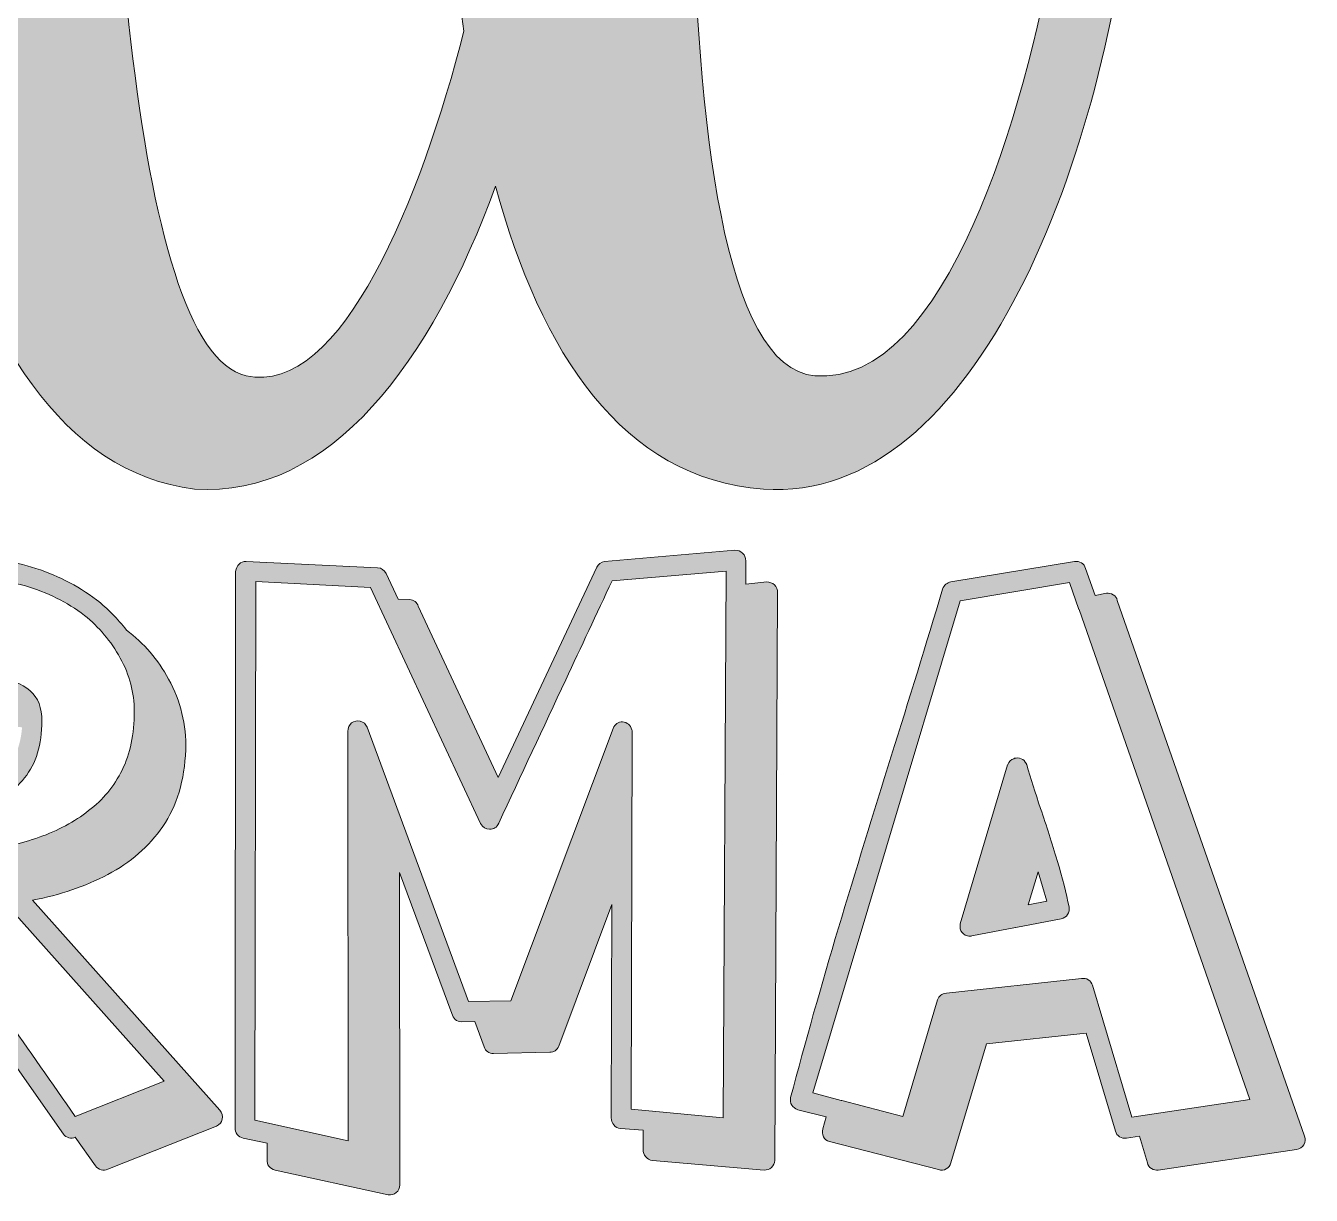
# Model space of a CAD drawing. Header units: inches. Extents: x 89 to 989, y -985 to -96.
# Drawn here: x 539.2 to 745.3, y -984.5 to -797 of the extents above; entities that cross this region are included whole.
import ezdxf

# ---------------------------------------------------------------- set-up
doc = ezdxf.new("R2010")
doc.units = ezdxf.units.IN
doc.header["$MEASUREMENT"] = 0
doc.layers.add('Layer 1', color=7, linetype='Continuous')

# ---------------------------------------------------------------- blocks, each defined once
blk = doc.blocks.new('block 25')
at = {"layer": 'Layer 1', "true_color": 0xffffff}
h = blk.add_hatch(color=7, dxfattribs=at)
h.dxf.hatch_style = 2
edge = h.paths.add_edge_path()
edge.add_spline(control_points=[(977.28, -769.81), (974.81, -783.01), (959.13, -861.42), (923.64, -856.88), (907.13, -856.88), (888.56, -827.17), (887.32, -805.3), (940.14, -787.97), (950.05, -667.88), (912.91, -668.3), (864.63, -668.71), (843.58, -726.48), (846.47, -781.78), (846.7, -786.13), (847.12, -790.47), (847.73, -794.75), (840.86, -825.55), (825.88, -857.67), (811.4, -853.16), (781.28, -843.26), (789.12, -750.83), (789.53, -691.41), (789.94, -673.25), (780.86, -658.39), (756.52, -660.87), (721.44, -669.53), (723.51, -660.87), (718.97, -653.85), (718.55, -653.44), (718.14, -652.62), (717.73, -652.2), (714.43, -648.08), (710.3, -646.01), (706.59, -646.01), (696.68, -646.01), (688.43, -657.57), (695.86, -672.01), (698.75, -677.79), (704.11, -681.09), (710.71, -682.33), (711.95, -703.37), (708.65, -747.53), (704.11, -782.6), (704.06, -782.99), (704.05, -783.36), (704.08, -783.72), (699.6, -810.39), (686.67, -854.88), (665.74, -853.16), (636.44, -850.69), (648.82, -695.94), (646.34, -687.69), (643.04, -678.2), (631.07, -672.83), (621.58, -673.25), (613.74, -673.25), (607.55, -676.96), (607.97, -684.39), (608.2, -689.33), (602.15, -747.69), (609.48, -797.93), (602.69, -824.4), (589.83, -856.63), (574.55, -853.16), (555.97, -849.04), (551.44, -764.44), (551.85, -703.37), (552.26, -692.23), (552.26, -656.33), (553.09, -623.32), (564.23, -622.49), (576.2, -621.67), (589.4, -620.02), (620.35, -616.3), (657.49, -606.4), (679.36, -612.18), (689.67, -615.06), (688.85, -626.21), (698.34, -624.97), (707, -624.14), (707, -609.7), (689.67, -604.75), (661.61, -596.5), (626.54, -606.81), (589.81, -611.35), (576.61, -613.41), (564.64, -614.24), (553.5, -615.06), (553.5, -608.88), (553.91, -603.1), (554.32, -598.15), (555.15, -581.64), (545.25, -568.85), (535.34, -568.85), (529.15, -568.44), (522.96, -573.39), (519.66, -585.77), (518.01, -593.61), (517.19, -604.34), (516.36, -615.48), (496.97, -615.06), (482.52, -613), (473.86, -610.53), (466.02, -608.88), (461.89, -594.43), (454.46, -598.56), (446.21, -602.68), (451.99, -615.89), (467.67, -618.78), (479.64, -621.26), (494.49, -623.73), (515.95, -624.14), (514.71, -655.92), (514.71, -686.04), (514.3, -698.83), (513.78, -720.34), (513.91, -753.14), (518.01, -784.4), (513.63, -816.98), (506.91, -867.25), (487.47, -867.61), (476.74, -868.02), (475.09, -829.64), (475.51, -782.19), (478.81, -728.13), (481.69, -661.69), (434.24, -661.69), (407.83, -661.69), (388.85, -707.09), (384.72, -751.65), (382.66, -712.04), (379.77, -674.49), (379.77, -671.18), (379.36, -661.69), (371.93, -656.33), (364.91, -656.33), (358.73, -656.33), (352.53, -660.87), (351.3, -670.36), (351.3, -670.36), (348.83, -747.21), (349.52, -799.43), (338.4, -827.94), (317.54, -856.74), (278.98, -855.92), (189.28, -854.47), (188.32, -679.9), (284.29, -646.63), (289.11, -644.7), (295.38, -625.41), (282.84, -619.62), (270.78, -613.83), (239.44, -576.22), (242.33, -543.91), (244.26, -520.28), (259.69, -503.88), (273.68, -502.92), (296.82, -504.37), (304.06, -534.75), (293.93, -548.73), (291.04, -551.63), (272.23, -548.73), (279.46, -561.27), (283.8, -569.47), (293.45, -566.57), (300.68, -563.2), (331.54, -533.78), (305.02, -493.28), (274.16, -492.31), (274.16, -492.31), (270.3, -492.31), (270.3, -492.31), (186.87, -494.24), (167.1, -591.17), (251.97, -632.16), (194.11, -646.63), (158.9, -706.42), (157.46, -763.33), (155.53, -824.09), (191.7, -880.99), (278.98, -876.17), (304.29, -874.7), (331.55, -860.45), (350.51, -829.42), (350.83, -834.26), (351.22, -838.27), (351.71, -841.2), (355.83, -866.37), (375.23, -869.26), (383.07, -844.09), (390.5, -831.29), (396.28, -689.34), (425.16, -679.85), (451.98, -670.77), (426.81, -826.75), (454.87, -869.26), (466.01, -880.81), (485.82, -885.35), (498.2, -877.92), (511.59, -870.35), (519.56, -845.29), (524.59, -818.66), (532.17, -846.89), (544.97, -868.72), (566.29, -871.32), (588.04, -872.87), (604.43, -850.71), (614.53, -822.76), (621.83, -849.4), (634.84, -869.68), (657.48, -871.32), (691.76, -873.77), (712.71, -817.32), (716.76, -772.17), (719.48, -751.73), (723.01, -711.88), (722.68, -683.56), (737.95, -683.15), (754.04, -677.38), (754.04, -677.38), (747.03, -757.02), (739.19, -872.97), (810.16, -867.61), (830.61, -866.05), (844.88, -844.7), (853.4, -818.82), (863.83, -849.79), (885.51, -873.39), (917.04, -873.39), (967.79, -872.97), (984.3, -804.88), (988.01, -771.46), (988.84, -764.86), (978.93, -761.14), (977.28, -769.81)], knot_values=[0, 0, 0, 0, 1, 1, 1, 2, 2, 2, 3, 3, 3, 4, 4, 4, 5, 5, 5, 6, 6, 6, 7, 7, 7, 8, 8, 8, 9, 9, 9, 10, 10, 10, 11, 11, 11, 12, 12, 12, 13, 13, 13, 14, 14, 14, 15, 15, 15, 16, 16, 16, 17, 17, 17, 18, 18, 18, 19, 19, 19, 20, 20, 20, 21, 21, 21, 22, 22, 22, 23, 23, 23, 24, 24, 24, 25, 25, 25, 26, 26, 26, 27, 27, 27, 28, 28, 28, 29, 29, 29, 30, 30, 30, 31, 31, 31, 32, 32, 32, 33, 33, 33, 34, 34, 34, 35, 35, 35, 36, 36, 36, 37, 37, 37, 38, 38, 38, 39, 39, 39, 40, 40, 40, 41, 41, 41, 42, 42, 42, 43, 43, 43, 44, 44, 44, 45, 45, 45, 46, 46, 46, 47, 47, 47, 48, 48, 48, 49, 49, 49, 50, 50, 50, 51, 51, 51, 52, 52, 52, 53, 53, 53, 54, 54, 54, 55, 55, 55, 56, 56, 56, 57, 57, 57, 58, 58, 58, 59, 59, 59, 60, 60, 60, 61, 61, 61, 62, 62, 62, 63, 63, 63, 64, 64, 64, 65, 65, 65, 66, 66, 66, 67, 67, 67, 68, 68, 68, 69, 69, 69, 70, 70, 70, 71, 71, 71, 72, 72, 72, 73, 73, 73, 74, 74, 74, 75, 75, 75, 76, 76, 76, 77, 77, 77, 78, 78, 78, 78], degree=3, periodic=1)
edge = h.paths.add_edge_path()
edge.add_spline(control_points=[(912.08, -680.68), (923.64, -682.74), (922.81, -771.46), (886.09, -792.09), (874.53, -716.58), (900.53, -678.2), (912.08, -680.68)], knot_values=[0, 0, 0, 0, 1, 1, 1, 2, 2, 2, 2], degree=3, periodic=1)
at = {"layer": 'Layer 1', "lineweight": 0}
blk.add_open_spline([(977.28, -769.81), (974.81, -783.01), (959.13, -861.42), (923.64, -856.88), (907.13, -856.88), (888.56, -827.17), (887.32, -805.3), (940.14, -787.97), (950.05, -667.88), (912.91, -668.3), (864.63, -668.71), (843.58, -726.48), (846.47, -781.78), (846.7, -786.13), (847.12, -790.47), (847.73, -794.75), (840.86, -825.55), (825.88, -857.67), (811.4, -853.16), (781.28, -843.26), (789.12, -750.83), (789.53, -691.41), (789.94, -673.25), (780.86, -658.39), (756.52, -660.87), (721.44, -669.53), (723.51, -660.87), (718.97, -653.85), (718.55, -653.44), (718.14, -652.62), (717.73, -652.2), (714.43, -648.08), (710.3, -646.01), (706.59, -646.01), (696.68, -646.01), (688.43, -657.57), (695.86, -672.01), (698.75, -677.79), (704.11, -681.09), (710.71, -682.33), (711.95, -703.37), (708.65, -747.53), (704.11, -782.6), (704.06, -782.99), (704.05, -783.36), (704.08, -783.72), (699.6, -810.39), (686.67, -854.88), (665.74, -853.16), (636.44, -850.69), (648.82, -695.94), (646.34, -687.69), (643.04, -678.2), (631.07, -672.83), (621.58, -673.25), (613.74, -673.25), (607.55, -676.96), (607.97, -684.39), (608.2, -689.33), (602.15, -747.69), (609.48, -797.93), (602.69, -824.4), (589.83, -856.63), (574.55, -853.16), (555.97, -849.04), (551.44, -764.44), (551.85, -703.37), (552.26, -692.23), (552.26, -656.33), (553.09, -623.32), (564.23, -622.49), (576.2, -621.67), (589.4, -620.02), (620.35, -616.3), (657.49, -606.4), (679.36, -612.18), (689.67, -615.06), (688.85, -626.21), (698.34, -624.97), (707, -624.14), (707, -609.7), (689.67, -604.75), (661.61, -596.5), (626.54, -606.81), (589.81, -611.35), (576.61, -613.41), (564.64, -614.24), (553.5, -615.06), (553.5, -608.88), (553.91, -603.1), (554.32, -598.15), (555.15, -581.64), (545.25, -568.85), (535.34, -568.85), (529.15, -568.44), (522.96, -573.39), (519.66, -585.77), (518.01, -593.61), (517.19, -604.34), (516.36, -615.48), (496.97, -615.06), (482.52, -613), (473.86, -610.53), (466.02, -608.88), (461.89, -594.43), (454.46, -598.56), (446.21, -602.68), (451.99, -615.89), (467.67, -618.78), (479.64, -621.26), (494.49, -623.73), (515.95, -624.14), (514.71, -655.92), (514.71, -686.04), (514.3, -698.83), (513.78, -720.34), (513.91, -753.14), (518.01, -784.4), (513.63, -816.98), (506.91, -867.25), (487.47, -867.61), (476.74, -868.02), (475.09, -829.64), (475.51, -782.19), (478.81, -728.13), (481.69, -661.69), (434.24, -661.69), (407.83, -661.69), (388.85, -707.09), (384.72, -751.65), (382.66, -712.04), (379.77, -674.49), (379.77, -671.18), (379.36, -661.69), (371.93, -656.33), (364.91, -656.33), (358.73, -656.33), (352.53, -660.87), (351.3, -670.36), (351.3, -670.36), (348.83, -747.21), (349.52, -799.43), (338.4, -827.94), (317.54, -856.74), (278.98, -855.92), (189.28, -854.47), (188.32, -679.9), (284.29, -646.63), (289.11, -644.7), (295.38, -625.41), (282.84, -619.62), (270.78, -613.83), (239.44, -576.22), (242.33, -543.91), (244.26, -520.28), (259.69, -503.88), (273.68, -502.92), (296.82, -504.37), (304.06, -534.75), (293.93, -548.73), (291.04, -551.63), (272.23, -548.73), (279.46, -561.27), (283.8, -569.47), (293.45, -566.57), (300.68, -563.2), (331.54, -533.78), (305.02, -493.28), (274.16, -492.31), (274.16, -492.31), (270.3, -492.31), (270.3, -492.31), (186.87, -494.24), (167.1, -591.17), (251.97, -632.16), (194.11, -646.63), (158.9, -706.42), (157.46, -763.33), (155.53, -824.09), (191.7, -880.99), (278.98, -876.17), (304.29, -874.7), (331.55, -860.45), (350.51, -829.42), (350.83, -834.26), (351.22, -838.27), (351.71, -841.2), (355.83, -866.37), (375.23, -869.26), (383.07, -844.09), (390.5, -831.29), (396.28, -689.34), (425.16, -679.85), (451.98, -670.77), (426.81, -826.75), (454.87, -869.26), (466.01, -880.81), (485.82, -885.35), (498.2, -877.92), (511.59, -870.35), (519.56, -845.29), (524.59, -818.66), (532.17, -846.89), (544.97, -868.72), (566.29, -871.32), (588.04, -872.87), (604.43, -850.71), (614.53, -822.76), (621.83, -849.4), (634.84, -869.68), (657.48, -871.32), (691.76, -873.77), (712.71, -817.32), (716.76, -772.17), (719.48, -751.73), (723.01, -711.88), (722.68, -683.56), (737.95, -683.15), (754.04, -677.38), (754.04, -677.38), (747.03, -757.02), (739.19, -872.97), (810.16, -867.61), (830.61, -866.05), (844.88, -844.7), (853.4, -818.82), (863.83, -849.79), (885.51, -873.39), (917.04, -873.39), (967.79, -872.97), (984.3, -804.88), (988.01, -771.46), (988.84, -764.86), (978.93, -761.14), (977.28, -769.81)], degree=3, knots=[0, 0, 0, 0, 1, 1, 1, 2, 2, 2, 3, 3, 3, 4, 4, 4, 5, 5, 5, 6, 6, 6, 7, 7, 7, 8, 8, 8, 9, 9, 9, 10, 10, 10, 11, 11, 11, 12, 12, 12, 13, 13, 13, 14, 14, 14, 15, 15, 15, 16, 16, 16, 17, 17, 17, 18, 18, 18, 19, 19, 19, 20, 20, 20, 21, 21, 21, 22, 22, 22, 23, 23, 23, 24, 24, 24, 25, 25, 25, 26, 26, 26, 27, 27, 27, 28, 28, 28, 29, 29, 29, 30, 30, 30, 31, 31, 31, 32, 32, 32, 33, 33, 33, 34, 34, 34, 35, 35, 35, 36, 36, 36, 37, 37, 37, 38, 38, 38, 39, 39, 39, 40, 40, 40, 41, 41, 41, 42, 42, 42, 43, 43, 43, 44, 44, 44, 45, 45, 45, 46, 46, 46, 47, 47, 47, 48, 48, 48, 49, 49, 49, 50, 50, 50, 51, 51, 51, 52, 52, 52, 53, 53, 53, 54, 54, 54, 55, 55, 55, 56, 56, 56, 57, 57, 57, 58, 58, 58, 59, 59, 59, 60, 60, 60, 61, 61, 61, 62, 62, 62, 63, 63, 63, 64, 64, 64, 65, 65, 65, 66, 66, 66, 67, 67, 67, 68, 68, 68, 69, 69, 69, 70, 70, 70, 71, 71, 71, 72, 72, 72, 73, 73, 73, 74, 74, 74, 75, 75, 75, 76, 76, 76, 77, 77, 77, 78, 78, 78, 78], dxfattribs=at)
blk = doc.blocks.new('block 26')
at = {"layer": 'Layer 1', "true_color": 0xffffff}
h = blk.add_hatch(color=7, dxfattribs=at)
h.dxf.hatch_style = 2
edge = h.paths.add_edge_path()
edge.add_spline(control_points=[(614.98, -917.57), (614.98, -917.57), (630.76, -883.86), (630.76, -883.86), (631.03, -883.33), (631.45, -883.01), (632.04, -882.92), (632.04, -882.92), (652.92, -881.11), (652.92, -881.11), (653.41, -881.11), (653.82, -881.27), (654.16, -881.58), (654.5, -881.89), (654.66, -882.32), (654.66, -882.85), (654.66, -882.85), (654.66, -886.55), (654.66, -886.55), (654.66, -886.55), (658.02, -886.21), (658.02, -886.21), (658.51, -886.21), (658.93, -886.37), (659.26, -886.68), (659.6, -887), (659.77, -887.42), (659.77, -887.96), (659.77, -887.96), (659.3, -978.94), (659.3, -978.94), (659.3, -979.38), (659.13, -979.76), (658.79, -980.08), (658.46, -980.39), (658.06, -980.52), (657.62, -980.48), (657.62, -980.48), (639.69, -978.94), (639.69, -978.94), (639.24, -978.89), (638.89, -978.7), (638.62, -978.36), (638.35, -978.03), (638.21, -977.64), (638.21, -977.19), (638.21, -977.19), (638.21, -974.1), (638.21, -974.1), (638.21, -974.1), (634.59, -973.83), (634.59, -973.83), (634.14, -973.79), (633.78, -973.6), (633.51, -973.26), (633.24, -972.93), (633.11, -972.54), (633.11, -972.09), (633.11, -972.09), (633.18, -937.91), (633.18, -937.91), (633.18, -937.91), (624.72, -960.61), (624.72, -960.61), (624.4, -961.28), (623.91, -961.61), (623.24, -961.61), (623.24, -961.61), (614.24, -961.82), (614.24, -961.82), (613.48, -961.82), (612.97, -961.46), (612.7, -960.74), (612.7, -960.74), (611.22, -956.65), (611.22, -956.65), (611.22, -956.65), (609.14, -956.71), (609.14, -956.71), (608.69, -956.71), (608.35, -956.59), (608.1, -956.34), (607.85, -956.1), (607.66, -955.77), (607.53, -955.37), (607.53, -955.37), (599.14, -932.81), (599.14, -932.81), (599.14, -932.81), (599.2, -982.83), (599.2, -982.83), (599.2, -983.37), (599.01, -983.79), (598.63, -984.11), (598.25, -984.42), (597.82, -984.53), (597.32, -984.44), (597.32, -984.44), (579.19, -980.48), (579.19, -980.48), (578.79, -980.39), (578.47, -980.19), (578.22, -979.88), (577.98, -979.56), (577.87, -979.21), (577.92, -978.8), (577.92, -978.8), (577.92, -976.18), (577.92, -976.18), (577.92, -976.18), (574.09, -975.38), (574.09, -975.38), (573.69, -975.29), (573.36, -975.09), (573.12, -974.77), (572.87, -974.46), (572.77, -974.1), (572.82, -973.7), (572.82, -973.7), (572.88, -884.53), (572.88, -884.53), (572.93, -884.04), (573.11, -883.65), (573.42, -883.36), (573.73, -883.07), (574.11, -882.92), (574.56, -882.92), (574.56, -882.92), (595.64, -883.93), (595.64, -883.93), (596.27, -883.97), (596.72, -884.29), (596.99, -884.87), (596.99, -884.87), (598.93, -888.97), (598.93, -888.97), (598.93, -888.97), (600.75, -889.03), (600.75, -889.03), (601.46, -889.12), (601.93, -889.48), (602.16, -890.11), (602.16, -890.11), (614.98, -917.57), (614.98, -917.57)], knot_values=[0, 0, 0, 0, 1, 1, 1, 2, 2, 2, 3, 3, 3, 4, 4, 4, 5, 5, 5, 6, 6, 6, 7, 7, 7, 8, 8, 8, 9, 9, 9, 10, 10, 10, 11, 11, 11, 12, 12, 12, 13, 13, 13, 14, 14, 14, 15, 15, 15, 16, 16, 16, 17, 17, 17, 18, 18, 18, 19, 19, 19, 20, 20, 20, 21, 21, 21, 22, 22, 22, 23, 23, 23, 24, 24, 24, 25, 25, 25, 26, 26, 26, 27, 27, 27, 28, 28, 28, 29, 29, 29, 30, 30, 30, 31, 31, 31, 32, 32, 32, 33, 33, 33, 34, 34, 34, 35, 35, 35, 36, 36, 36, 37, 37, 37, 38, 38, 38, 39, 39, 39, 40, 40, 40, 41, 41, 41, 42, 42, 42, 43, 43, 43, 44, 44, 44, 45, 45, 45, 46, 46, 46, 47, 47, 47, 48, 48, 48, 48], degree=3, periodic=1)
edge = h.paths.add_edge_path()
edge.add_spline(control_points=[(613.6, -925.86), (612.96, -925.84), (612.48, -925.54), (612.16, -924.95), (612.16, -924.95), (594.5, -887.08), (594.5, -887.08), (594.5, -887.08), (576.11, -886.15), (576.11, -886.15), (576.11, -886.15), (575.97, -972.49), (575.97, -972.49), (575.97, -972.49), (590.94, -975.78), (590.94, -975.78), (590.94, -975.78), (590.88, -910.18), (590.88, -910.18), (590.88, -909.55), (591.08, -909.1), (591.48, -908.81), (591.89, -908.51), (592.34, -908.43), (592.86, -908.54), (593.37, -908.65), (593.74, -908.97), (593.97, -909.51), (593.97, -909.51), (610.21, -953.49), (610.21, -953.49), (610.21, -953.49), (617, -953.35), (617, -953.35), (617, -953.35), (633.38, -909.71), (633.38, -909.71), (633.69, -909), (634.21, -908.64), (634.92, -908.64), (635.28, -908.68), (635.59, -908.81), (635.86, -909.01), (636.13, -909.21), (636.31, -909.51), (636.4, -909.91), (636.44, -910.09), (636.47, -910.27), (636.47, -910.45), (636.47, -910.5), (636.47, -910.54), (636.47, -910.59), (636.47, -910.59), (636.27, -970.74), (636.27, -970.74), (636.27, -970.74), (651.04, -972.09), (651.04, -972.09), (651.04, -972.09), (651.51, -884.47), (651.51, -884.47), (651.51, -884.47), (633.24, -886.01), (633.24, -886.01), (630.74, -891.34), (628.25, -896.64), (625.79, -901.92), (622.21, -909.58), (618.63, -917.23), (615.05, -924.89), (614.74, -925.56), (614.25, -925.88), (613.6, -925.86)], knot_values=[0, 0, 0, 0, 1, 1, 1, 2, 2, 2, 3, 3, 3, 4, 4, 4, 5, 5, 5, 6, 6, 6, 7, 7, 7, 8, 8, 8, 9, 9, 9, 10, 10, 10, 11, 11, 11, 12, 12, 12, 13, 13, 13, 14, 14, 14, 15, 15, 15, 16, 16, 16, 17, 17, 17, 18, 18, 18, 19, 19, 19, 20, 20, 20, 21, 21, 21, 22, 22, 22, 23, 23, 23, 24, 24, 24, 24], degree=3, periodic=1)
h = blk.add_hatch(color=7, dxfattribs=at)
h.dxf.hatch_style = 2
edge = h.paths.add_edge_path()
edge.add_spline(control_points=[(529.37, -978.94), (529.37, -979.34), (529.24, -979.68), (528.97, -979.98), (528.7, -980.27), (528.34, -980.44), (527.9, -980.48), (527.9, -980.48), (509.77, -982.02), (509.77, -982.02), (509.27, -982.02), (508.87, -981.88), (508.56, -981.59), (508.25, -981.3), (508.09, -980.9), (508.09, -980.41), (508.09, -980.41), (508.09, -976.65), (508.09, -976.65), (508.09, -976.65), (504.67, -976.92), (504.67, -976.92), (504.17, -976.92), (503.77, -976.78), (503.46, -976.49), (503.14, -976.2), (502.99, -975.8), (502.99, -975.31), (502.99, -975.31), (502.99, -887.82), (502.99, -887.82), (503.03, -887.42), (503.16, -887.08), (503.39, -886.78), (503.61, -886.49), (503.93, -886.3), (504.33, -886.21), (506.39, -885.85), (508.56, -885.43), (510.84, -884.94), (513.93, -884.31), (517, -883.73), (520.04, -883.19), (523.08, -882.65), (525.91, -882.34), (528.5, -882.25), (532.44, -882.16), (536.32, -882.69), (540.15, -883.83), (543.98, -884.97), (547.46, -886.73), (550.59, -889.1), (552.38, -890.49), (553.97, -892.1), (555.36, -893.93), (558.18, -896.04), (560.44, -898.66), (562.14, -901.79), (564.06, -905.33), (564.98, -909.11), (564.89, -913.14), (564.67, -918.06), (563.44, -922.15), (561.2, -925.39), (558.96, -928.63), (556.02, -931.21), (552.37, -933.11), (548.72, -935.01), (544.7, -936.39), (540.32, -937.24), (540.32, -937.24), (570.33, -970.88), (570.33, -970.88), (570.69, -971.33), (570.82, -971.81), (570.73, -972.32), (570.64, -972.84), (570.33, -973.21), (569.79, -973.43), (569.79, -973.43), (552.4, -980.35), (552.4, -980.35), (552.04, -980.52), (551.68, -980.56), (551.3, -980.45), (550.92, -980.33), (550.61, -980.12), (550.39, -979.81), (550.39, -979.81), (547.17, -975.24), (547.17, -975.24), (546.85, -975.38), (546.52, -975.4), (546.16, -975.31), (545.8, -975.22), (545.51, -975.02), (545.29, -974.71), (545.29, -974.71), (529.37, -952.08), (529.37, -952.08), (529.37, -952.08), (529.37, -978.94), (529.37, -978.94)], knot_values=[0, 0, 0, 0, 1, 1, 1, 2, 2, 2, 3, 3, 3, 4, 4, 4, 5, 5, 5, 6, 6, 6, 7, 7, 7, 8, 8, 8, 9, 9, 9, 10, 10, 10, 11, 11, 11, 12, 12, 12, 13, 13, 13, 14, 14, 14, 15, 15, 15, 16, 16, 16, 17, 17, 17, 18, 18, 18, 19, 19, 19, 20, 20, 20, 21, 21, 21, 22, 22, 22, 23, 23, 23, 24, 24, 24, 25, 25, 25, 26, 26, 26, 27, 27, 27, 28, 28, 28, 29, 29, 29, 30, 30, 30, 31, 31, 31, 32, 32, 32, 33, 33, 33, 34, 34, 34, 34], degree=3, periodic=1)
edge = h.paths.add_edge_path()
edge.add_spline(control_points=[(521.12, -939.73), (521.12, -938.96), (521.47, -938.47), (522.19, -938.25), (522.9, -938.02), (523.53, -938.25), (524.07, -938.92), (528.05, -944.6), (532.03, -950.29), (536.02, -955.97), (539.74, -961.26), (543.45, -966.56), (547.17, -971.89), (547.17, -971.89), (561.4, -966.25), (561.4, -966.25), (561.4, -966.25), (530.99, -932.21), (530.99, -932.21), (530.54, -931.67), (530.4, -931.12), (530.58, -930.56), (530.76, -930), (531.19, -929.65), (531.86, -929.52), (535.21, -928.98), (538.39, -928.19), (541.39, -927.13), (544.39, -926.09), (547.03, -924.66), (549.31, -922.87), (551.6, -921.13), (553.39, -918.96), (554.69, -916.36), (555.98, -913.76), (556.63, -910.63), (556.63, -906.96), (556.63, -903.96), (555.88, -901.11), (554.38, -898.4), (552.88, -895.69), (550.97, -893.42), (548.64, -891.58), (545.82, -889.43), (542.67, -887.86), (539.18, -886.85), (535.69, -885.84), (532.15, -885.38), (528.57, -885.47), (526.1, -885.52), (523.35, -885.81), (520.31, -886.35), (517.27, -886.88), (514.22, -887.49), (511.18, -888.16), (509.43, -888.47), (507.78, -888.79), (506.21, -889.1), (506.21, -889.1), (506.14, -973.57), (506.14, -973.57), (506.14, -973.57), (521.12, -972.36), (521.12, -972.36), (521.12, -972.36), (521.12, -939.73), (521.12, -939.73)], knot_values=[0, 0, 0, 0, 1, 1, 1, 2, 2, 2, 3, 3, 3, 4, 4, 4, 5, 5, 5, 6, 6, 6, 7, 7, 7, 8, 8, 8, 9, 9, 9, 10, 10, 10, 11, 11, 11, 12, 12, 12, 13, 13, 13, 14, 14, 14, 15, 15, 15, 16, 16, 16, 17, 17, 17, 18, 18, 18, 19, 19, 19, 20, 20, 20, 21, 21, 21, 22, 22, 22, 22], degree=3, periodic=1)
edge = h.paths.add_edge_path()
edge.add_spline(control_points=[(521.55, -901.82), (521.84, -901.53), (522.19, -901.36), (522.59, -901.32), (523.89, -901.19), (525.58, -901.07), (527.66, -900.98), (529.74, -900.89), (531.85, -901), (533.97, -901.29), (536.1, -901.58), (537.9, -902.23), (539.38, -903.23), (540.86, -904.24), (541.66, -905.75), (541.79, -907.77), (541.93, -911.66), (541.12, -914.79), (539.38, -917.16), (537.63, -919.54), (535.29, -921.31), (532.36, -922.47), (529.43, -923.63), (526.19, -924.35), (522.66, -924.62), (522.26, -924.62), (521.9, -924.46), (521.59, -924.15), (521.27, -923.84), (521.12, -923.45), (521.12, -923.01), (521.12, -923.01), (521.12, -902.93), (521.12, -902.93), (521.12, -902.48), (521.26, -902.11), (521.55, -901.82)], knot_values=[0, 0, 0, 0, 1, 1, 1, 2, 2, 2, 3, 3, 3, 4, 4, 4, 5, 5, 5, 6, 6, 6, 7, 7, 7, 8, 8, 8, 9, 9, 9, 10, 10, 10, 11, 11, 11, 12, 12, 12, 12], degree=3, periodic=1)
edge = h.paths.add_edge_path()
edge.add_spline(control_points=[(535.85, -916.46), (537.49, -914.74), (538.41, -912.42), (538.64, -909.51), (535.55, -909.15), (532.46, -909.13), (529.37, -909.44), (529.37, -909.44), (529.37, -920.19), (529.37, -920.19), (532.06, -919.42), (534.22, -918.18), (535.85, -916.46)], knot_values=[0, 0, 0, 0, 1, 1, 1, 2, 2, 2, 3, 3, 3, 4, 4, 4, 4], degree=3, periodic=1)
h = blk.add_hatch(color=7, dxfattribs=at)
h.dxf.hatch_style = 2
edge = h.paths.add_edge_path()
edge.add_spline(control_points=[(710.66, -888.36), (710.66, -888.36), (712.47, -888.03), (712.47, -888.03), (712.88, -887.98), (713.24, -888.06), (713.58, -888.26), (713.92, -888.46), (714.13, -888.76), (714.22, -889.17), (714.22, -889.17), (744.23, -975.04), (744.23, -975.04), (744.41, -975.54), (744.38, -975.99), (744.13, -976.42), (743.89, -976.84), (743.49, -977.1), (742.96, -977.19), (742.96, -977.19), (720.8, -980.48), (720.8, -980.48), (720.4, -980.52), (720.03, -980.45), (719.69, -980.25), (719.36, -980.04), (719.14, -979.74), (719.05, -979.34), (719.05, -979.34), (717.78, -975.04), (717.78, -975.04), (717.78, -975.04), (715.7, -975.38), (715.7, -975.38), (715.29, -975.42), (714.92, -975.34), (714.59, -975.14), (714.25, -974.94), (714.04, -974.64), (713.95, -974.23), (713.95, -974.23), (709.25, -958.52), (709.25, -958.52), (709.25, -958.52), (693.27, -960.27), (693.27, -960.27), (693.27, -960.27), (687.56, -979.34), (687.56, -979.34), (687.43, -979.79), (687.17, -980.11), (686.79, -980.31), (686.41, -980.51), (685.99, -980.55), (685.55, -980.41), (685.55, -980.41), (668.09, -975.91), (668.09, -975.91), (667.64, -975.78), (667.32, -975.52), (667.12, -975.14), (666.92, -974.76), (666.88, -974.35), (667.02, -973.9), (667.02, -973.9), (667.56, -971.95), (667.56, -971.95), (667.56, -971.95), (662.99, -970.81), (662.99, -970.81), (662.59, -970.68), (662.27, -970.43), (662.05, -970.07), (661.82, -969.72), (661.76, -969.31), (661.85, -968.87), (664.22, -959.91), (666.78, -950.85), (669.53, -941.67), (672.29, -932.5), (675.1, -923.32), (677.96, -914.14), (680.83, -905.1), (683.58, -896.17), (686.22, -887.35), (686.49, -886.68), (686.94, -886.3), (687.56, -886.21), (687.56, -886.21), (707.37, -882.92), (707.37, -882.92), (707.77, -882.88), (708.14, -882.95), (708.48, -883.16), (708.81, -883.36), (709.03, -883.66), (709.12, -884.06), (709.12, -884.06), (710.66, -888.36), (710.66, -888.36)], knot_values=[0, 0, 0, 0, 1, 1, 1, 2, 2, 2, 3, 3, 3, 4, 4, 4, 5, 5, 5, 6, 6, 6, 7, 7, 7, 8, 8, 8, 9, 9, 9, 10, 10, 10, 11, 11, 11, 12, 12, 12, 13, 13, 13, 14, 14, 14, 15, 15, 15, 16, 16, 16, 17, 17, 17, 18, 18, 18, 19, 19, 19, 20, 20, 20, 21, 21, 21, 22, 22, 22, 23, 23, 23, 24, 24, 24, 25, 25, 25, 26, 26, 26, 27, 27, 27, 28, 28, 28, 29, 29, 29, 30, 30, 30, 31, 31, 31, 32, 32, 32, 33, 33, 33, 33], degree=3, periodic=1)
edge = h.paths.add_edge_path()
edge.add_spline(control_points=[(708.11, -890.64), (708.11, -890.64), (708.04, -890.64), (708.04, -890.64), (708.04, -890.64), (706.56, -886.28), (706.56, -886.28), (706.56, -886.28), (689.04, -889.23), (689.04, -889.23), (689.04, -889.23), (665.41, -968.13), (665.41, -968.13), (665.41, -968.13), (669.97, -969.34), (669.97, -969.34), (669.97, -969.34), (670.04, -969.34), (670.04, -969.34), (670.04, -969.34), (679.84, -971.89), (679.84, -971.89), (679.84, -971.89), (685.41, -953.22), (685.41, -953.22), (685.64, -952.55), (686.11, -952.19), (686.82, -952.15), (686.82, -952.15), (708.51, -949.8), (708.51, -949.8), (708.91, -949.71), (709.27, -949.77), (709.58, -950), (709.9, -950.22), (710.12, -950.51), (710.26, -950.87), (710.26, -950.87), (711.93, -956.38), (711.93, -956.38), (711.93, -956.38), (716.57, -972.02), (716.57, -972.02), (716.57, -972.02), (735.5, -969.2), (735.5, -969.2), (735.5, -969.2), (708.11, -890.64), (708.11, -890.64)], knot_values=[0, 0, 0, 0, 1, 1, 1, 2, 2, 2, 3, 3, 3, 4, 4, 4, 5, 5, 5, 6, 6, 6, 7, 7, 7, 8, 8, 8, 9, 9, 9, 10, 10, 10, 11, 11, 11, 12, 12, 12, 13, 13, 13, 14, 14, 14, 15, 15, 15, 16, 16, 16, 16], degree=3, periodic=1)
edge = h.paths.add_edge_path()
edge.add_spline(control_points=[(697.97, -941.6), (697.97, -941.6), (697.9, -941.6), (697.9, -941.6), (697.9, -941.6), (690.92, -942.95), (690.92, -942.95), (690.83, -942.99), (690.74, -943.01), (690.65, -943.01), (690.34, -943.01), (690.07, -942.95), (689.85, -942.81), (689.44, -942.59), (689.17, -942.25), (689.04, -941.81), (689.04, -941.81), (689.04, -941.74), (689.04, -941.74), (689, -941.6), (689, -941.45), (689.04, -941.27), (689.04, -941.27), (689.04, -941.2), (689.04, -941.2), (689.04, -941.11), (689.04, -941.05), (689.04, -941), (689.04, -941), (696.63, -915.55), (696.63, -915.55), (696.67, -915.55), (696.69, -915.53), (696.69, -915.49), (696.87, -914.99), (697.19, -914.68), (697.63, -914.55), (697.68, -914.55), (697.7, -914.53), (697.7, -914.48), (698.1, -914.39), (698.48, -914.41), (698.84, -914.55), (699.16, -914.68), (699.42, -914.95), (699.65, -915.35), (699.65, -915.35), (699.65, -915.42), (699.65, -915.42), (699.69, -915.46), (699.71, -915.51), (699.71, -915.55), (700.34, -917.66), (701.08, -919.99), (701.93, -922.54), (702.87, -925.31), (703.76, -928.09), (704.58, -930.86), (705.41, -933.64), (706.05, -936.12), (706.5, -938.31), (706.59, -938.76), (706.51, -939.17), (706.26, -939.52), (706.02, -939.88), (705.67, -940.11), (705.22, -940.2), (705.22, -940.2), (697.97, -941.6), (697.97, -941.6)], knot_values=[0, 0, 0, 0, 1, 1, 1, 2, 2, 2, 3, 3, 3, 4, 4, 4, 5, 5, 5, 6, 6, 6, 7, 7, 7, 8, 8, 8, 9, 9, 9, 10, 10, 10, 11, 11, 11, 12, 12, 12, 13, 13, 13, 14, 14, 14, 15, 15, 15, 16, 16, 16, 17, 17, 17, 18, 18, 18, 19, 19, 19, 20, 20, 20, 21, 21, 21, 22, 22, 22, 23, 23, 23, 23], degree=3, periodic=1)
h.paths.add_polyline_path([(699.92, -937.98), (702.94, -937.38), (701.53, -932.68)])
at = {"layer": 'Layer 1', "lineweight": 0}
blk.add_lwpolyline([(699.92, -937.98), (702.94, -937.38), (701.53, -932.68), (699.92, -937.98)], dxfattribs=at)
for points, knots in [([(614.98, -917.57), (614.98, -917.57), (630.76, -883.86), (630.76, -883.86), (631.03, -883.33), (631.45, -883.01), (632.04, -882.92), (632.04, -882.92), (652.92, -881.11), (652.92, -881.11), (653.41, -881.11), (653.82, -881.27), (654.16, -881.58), (654.5, -881.89), (654.66, -882.32), (654.66, -882.85), (654.66, -882.85), (654.66, -886.55), (654.66, -886.55), (654.66, -886.55), (658.02, -886.21), (658.02, -886.21), (658.51, -886.21), (658.93, -886.37), (659.26, -886.68), (659.6, -887), (659.77, -887.42), (659.77, -887.96), (659.77, -887.96), (659.3, -978.94), (659.3, -978.94), (659.3, -979.38), (659.13, -979.76), (658.79, -980.08), (658.46, -980.39), (658.06, -980.52), (657.62, -980.48), (657.62, -980.48), (639.69, -978.94), (639.69, -978.94), (639.24, -978.89), (638.89, -978.7), (638.62, -978.36), (638.35, -978.03), (638.21, -977.64), (638.21, -977.19), (638.21, -977.19), (638.21, -974.1), (638.21, -974.1), (638.21, -974.1), (634.59, -973.83), (634.59, -973.83), (634.14, -973.79), (633.78, -973.6), (633.51, -973.26), (633.24, -972.93), (633.11, -972.54), (633.11, -972.09), (633.11, -972.09), (633.18, -937.91), (633.18, -937.91), (633.18, -937.91), (624.72, -960.61), (624.72, -960.61), (624.4, -961.28), (623.91, -961.61), (623.24, -961.61), (623.24, -961.61), (614.24, -961.82), (614.24, -961.82), (613.48, -961.82), (612.97, -961.46), (612.7, -960.74), (612.7, -960.74), (611.22, -956.65), (611.22, -956.65), (611.22, -956.65), (609.14, -956.71), (609.14, -956.71), (608.69, -956.71), (608.35, -956.59), (608.1, -956.34), (607.85, -956.1), (607.66, -955.77), (607.53, -955.37), (607.53, -955.37), (599.14, -932.81), (599.14, -932.81), (599.14, -932.81), (599.2, -982.83), (599.2, -982.83), (599.2, -983.37), (599.01, -983.79), (598.63, -984.11), (598.25, -984.42), (597.82, -984.53), (597.32, -984.44), (597.32, -984.44), (579.19, -980.48), (579.19, -980.48), (578.79, -980.39), (578.47, -980.19), (578.22, -979.88), (577.98, -979.56), (577.87, -979.21), (577.92, -978.8), (577.92, -978.8), (577.92, -976.18), (577.92, -976.18), (577.92, -976.18), (574.09, -975.38), (574.09, -975.38), (573.69, -975.29), (573.36, -975.09), (573.12, -974.77), (572.87, -974.46), (572.77, -974.1), (572.82, -973.7), (572.82, -973.7), (572.88, -884.53), (572.88, -884.53), (572.93, -884.04), (573.11, -883.65), (573.42, -883.36), (573.73, -883.07), (574.11, -882.92), (574.56, -882.92), (574.56, -882.92), (595.64, -883.93), (595.64, -883.93), (596.27, -883.97), (596.72, -884.29), (596.99, -884.87), (596.99, -884.87), (598.93, -888.97), (598.93, -888.97), (598.93, -888.97), (600.75, -889.03), (600.75, -889.03), (601.46, -889.12), (601.93, -889.48), (602.16, -890.11), (602.16, -890.11), (614.98, -917.57), (614.98, -917.57)], [0, 0, 0, 0, 1, 1, 1, 2, 2, 2, 3, 3, 3, 4, 4, 4, 5, 5, 5, 6, 6, 6, 7, 7, 7, 8, 8, 8, 9, 9, 9, 10, 10, 10, 11, 11, 11, 12, 12, 12, 13, 13, 13, 14, 14, 14, 15, 15, 15, 16, 16, 16, 17, 17, 17, 18, 18, 18, 19, 19, 19, 20, 20, 20, 21, 21, 21, 22, 22, 22, 23, 23, 23, 24, 24, 24, 25, 25, 25, 26, 26, 26, 27, 27, 27, 28, 28, 28, 29, 29, 29, 30, 30, 30, 31, 31, 31, 32, 32, 32, 33, 33, 33, 34, 34, 34, 35, 35, 35, 36, 36, 36, 37, 37, 37, 38, 38, 38, 39, 39, 39, 40, 40, 40, 41, 41, 41, 42, 42, 42, 43, 43, 43, 44, 44, 44, 45, 45, 45, 46, 46, 46, 47, 47, 47, 48, 48, 48, 48]), ([(529.37, -978.94), (529.37, -979.34), (529.24, -979.68), (528.97, -979.98), (528.7, -980.27), (528.34, -980.44), (527.9, -980.48), (527.9, -980.48), (509.77, -982.02), (509.77, -982.02), (509.27, -982.02), (508.87, -981.88), (508.56, -981.59), (508.25, -981.3), (508.09, -980.9), (508.09, -980.41), (508.09, -980.41), (508.09, -976.65), (508.09, -976.65), (508.09, -976.65), (504.67, -976.92), (504.67, -976.92), (504.17, -976.92), (503.77, -976.78), (503.46, -976.49), (503.14, -976.2), (502.99, -975.8), (502.99, -975.31), (502.99, -975.31), (502.99, -887.82), (502.99, -887.82), (503.03, -887.42), (503.16, -887.08), (503.39, -886.78), (503.61, -886.49), (503.93, -886.3), (504.33, -886.21), (506.39, -885.85), (508.56, -885.43), (510.84, -884.94), (513.93, -884.31), (517, -883.73), (520.04, -883.19), (523.08, -882.65), (525.91, -882.34), (528.5, -882.25), (532.44, -882.16), (536.32, -882.69), (540.15, -883.83), (543.98, -884.97), (547.46, -886.73), (550.59, -889.1), (552.38, -890.49), (553.97, -892.1), (555.36, -893.93), (558.18, -896.04), (560.44, -898.66), (562.14, -901.79), (564.06, -905.33), (564.98, -909.11), (564.89, -913.14), (564.67, -918.06), (563.44, -922.15), (561.2, -925.39), (558.96, -928.63), (556.02, -931.21), (552.37, -933.11), (548.72, -935.01), (544.7, -936.39), (540.32, -937.24), (540.32, -937.24), (570.33, -970.88), (570.33, -970.88), (570.69, -971.33), (570.82, -971.81), (570.73, -972.32), (570.64, -972.84), (570.33, -973.21), (569.79, -973.43), (569.79, -973.43), (552.4, -980.35), (552.4, -980.35), (552.04, -980.52), (551.68, -980.56), (551.3, -980.45), (550.92, -980.33), (550.61, -980.12), (550.39, -979.81), (550.39, -979.81), (547.17, -975.24), (547.17, -975.24), (546.85, -975.38), (546.52, -975.4), (546.16, -975.31), (545.8, -975.22), (545.51, -975.02), (545.29, -974.71), (545.29, -974.71), (529.37, -952.08), (529.37, -952.08), (529.37, -952.08), (529.37, -978.94), (529.37, -978.94)], [0, 0, 0, 0, 1, 1, 1, 2, 2, 2, 3, 3, 3, 4, 4, 4, 5, 5, 5, 6, 6, 6, 7, 7, 7, 8, 8, 8, 9, 9, 9, 10, 10, 10, 11, 11, 11, 12, 12, 12, 13, 13, 13, 14, 14, 14, 15, 15, 15, 16, 16, 16, 17, 17, 17, 18, 18, 18, 19, 19, 19, 20, 20, 20, 21, 21, 21, 22, 22, 22, 23, 23, 23, 24, 24, 24, 25, 25, 25, 26, 26, 26, 27, 27, 27, 28, 28, 28, 29, 29, 29, 30, 30, 30, 31, 31, 31, 32, 32, 32, 33, 33, 33, 34, 34, 34, 34]), ([(710.66, -888.36), (710.66, -888.36), (712.47, -888.03), (712.47, -888.03), (712.88, -887.98), (713.24, -888.06), (713.58, -888.26), (713.92, -888.46), (714.13, -888.76), (714.22, -889.17), (714.22, -889.17), (744.23, -975.04), (744.23, -975.04), (744.41, -975.54), (744.38, -975.99), (744.13, -976.42), (743.89, -976.84), (743.49, -977.1), (742.96, -977.19), (742.96, -977.19), (720.8, -980.48), (720.8, -980.48), (720.4, -980.52), (720.03, -980.45), (719.69, -980.25), (719.36, -980.04), (719.14, -979.74), (719.05, -979.34), (719.05, -979.34), (717.78, -975.04), (717.78, -975.04), (717.78, -975.04), (715.7, -975.38), (715.7, -975.38), (715.29, -975.42), (714.92, -975.34), (714.59, -975.14), (714.25, -974.94), (714.04, -974.64), (713.95, -974.23), (713.95, -974.23), (709.25, -958.52), (709.25, -958.52), (709.25, -958.52), (693.27, -960.27), (693.27, -960.27), (693.27, -960.27), (687.56, -979.34), (687.56, -979.34), (687.43, -979.79), (687.17, -980.11), (686.79, -980.31), (686.41, -980.51), (685.99, -980.55), (685.55, -980.41), (685.55, -980.41), (668.09, -975.91), (668.09, -975.91), (667.64, -975.78), (667.32, -975.52), (667.12, -975.14), (666.92, -974.76), (666.88, -974.35), (667.02, -973.9), (667.02, -973.9), (667.56, -971.95), (667.56, -971.95), (667.56, -971.95), (662.99, -970.81), (662.99, -970.81), (662.59, -970.68), (662.27, -970.43), (662.05, -970.07), (661.82, -969.72), (661.76, -969.31), (661.85, -968.87), (664.22, -959.91), (666.78, -950.85), (669.53, -941.67), (672.29, -932.5), (675.1, -923.32), (677.96, -914.14), (680.83, -905.1), (683.58, -896.17), (686.22, -887.35), (686.49, -886.68), (686.94, -886.3), (687.56, -886.21), (687.56, -886.21), (707.37, -882.92), (707.37, -882.92), (707.77, -882.88), (708.14, -882.95), (708.48, -883.16), (708.81, -883.36), (709.03, -883.66), (709.12, -884.06), (709.12, -884.06), (710.66, -888.36), (710.66, -888.36)], [0, 0, 0, 0, 1, 1, 1, 2, 2, 2, 3, 3, 3, 4, 4, 4, 5, 5, 5, 6, 6, 6, 7, 7, 7, 8, 8, 8, 9, 9, 9, 10, 10, 10, 11, 11, 11, 12, 12, 12, 13, 13, 13, 14, 14, 14, 15, 15, 15, 16, 16, 16, 17, 17, 17, 18, 18, 18, 19, 19, 19, 20, 20, 20, 21, 21, 21, 22, 22, 22, 23, 23, 23, 24, 24, 24, 25, 25, 25, 26, 26, 26, 27, 27, 27, 28, 28, 28, 29, 29, 29, 30, 30, 30, 31, 31, 31, 32, 32, 32, 33, 33, 33, 33]), ([(521.12, -939.73), (521.12, -938.96), (521.47, -938.47), (522.19, -938.25), (522.9, -938.02), (523.53, -938.25), (524.07, -938.92), (528.05, -944.6), (532.03, -950.29), (536.02, -955.97), (539.74, -961.26), (543.45, -966.56), (547.17, -971.89), (547.17, -971.89), (561.4, -966.25), (561.4, -966.25), (561.4, -966.25), (530.99, -932.21), (530.99, -932.21), (530.54, -931.67), (530.4, -931.12), (530.58, -930.56), (530.76, -930), (531.19, -929.65), (531.86, -929.52), (535.21, -928.98), (538.39, -928.19), (541.39, -927.13), (544.39, -926.09), (547.03, -924.66), (549.31, -922.87), (551.6, -921.13), (553.39, -918.96), (554.69, -916.36), (555.98, -913.76), (556.63, -910.63), (556.63, -906.96), (556.63, -903.96), (555.88, -901.11), (554.38, -898.4), (552.88, -895.69), (550.97, -893.42), (548.64, -891.58), (545.82, -889.43), (542.67, -887.86), (539.18, -886.85), (535.69, -885.84), (532.15, -885.38), (528.57, -885.47), (526.1, -885.52), (523.35, -885.81), (520.31, -886.35), (517.27, -886.88), (514.22, -887.49), (511.18, -888.16), (509.43, -888.47), (507.78, -888.79), (506.21, -889.1), (506.21, -889.1), (506.14, -973.57), (506.14, -973.57), (506.14, -973.57), (521.12, -972.36), (521.12, -972.36), (521.12, -972.36), (521.12, -939.73), (521.12, -939.73)], [0, 0, 0, 0, 1, 1, 1, 2, 2, 2, 3, 3, 3, 4, 4, 4, 5, 5, 5, 6, 6, 6, 7, 7, 7, 8, 8, 8, 9, 9, 9, 10, 10, 10, 11, 11, 11, 12, 12, 12, 13, 13, 13, 14, 14, 14, 15, 15, 15, 16, 16, 16, 17, 17, 17, 18, 18, 18, 19, 19, 19, 20, 20, 20, 21, 21, 21, 22, 22, 22, 22]), ([(613.6, -925.86), (612.96, -925.84), (612.48, -925.54), (612.16, -924.95), (612.16, -924.95), (594.5, -887.08), (594.5, -887.08), (594.5, -887.08), (576.11, -886.15), (576.11, -886.15), (576.11, -886.15), (575.97, -972.49), (575.97, -972.49), (575.97, -972.49), (590.94, -975.78), (590.94, -975.78), (590.94, -975.78), (590.88, -910.18), (590.88, -910.18), (590.88, -909.55), (591.08, -909.1), (591.48, -908.81), (591.89, -908.51), (592.34, -908.43), (592.86, -908.54), (593.37, -908.65), (593.74, -908.97), (593.97, -909.51), (593.97, -909.51), (610.21, -953.49), (610.21, -953.49), (610.21, -953.49), (617, -953.35), (617, -953.35), (617, -953.35), (633.38, -909.71), (633.38, -909.71), (633.69, -909), (634.21, -908.64), (634.92, -908.64), (635.28, -908.68), (635.59, -908.81), (635.86, -909.01), (636.13, -909.21), (636.31, -909.51), (636.4, -909.91), (636.44, -910.09), (636.47, -910.27), (636.47, -910.45), (636.47, -910.5), (636.47, -910.54), (636.47, -910.59), (636.47, -910.59), (636.27, -970.74), (636.27, -970.74), (636.27, -970.74), (651.04, -972.09), (651.04, -972.09), (651.04, -972.09), (651.51, -884.47), (651.51, -884.47), (651.51, -884.47), (633.24, -886.01), (633.24, -886.01), (630.74, -891.34), (628.25, -896.64), (625.79, -901.92), (622.21, -909.58), (618.63, -917.23), (615.05, -924.89), (614.74, -925.56), (614.25, -925.88), (613.6, -925.86)], [0, 0, 0, 0, 1, 1, 1, 2, 2, 2, 3, 3, 3, 4, 4, 4, 5, 5, 5, 6, 6, 6, 7, 7, 7, 8, 8, 8, 9, 9, 9, 10, 10, 10, 11, 11, 11, 12, 12, 12, 13, 13, 13, 14, 14, 14, 15, 15, 15, 16, 16, 16, 17, 17, 17, 18, 18, 18, 19, 19, 19, 20, 20, 20, 21, 21, 21, 22, 22, 22, 23, 23, 23, 24, 24, 24, 24]), ([(708.11, -890.64), (708.11, -890.64), (708.04, -890.64), (708.04, -890.64), (708.04, -890.64), (706.56, -886.28), (706.56, -886.28), (706.56, -886.28), (689.04, -889.23), (689.04, -889.23), (689.04, -889.23), (665.41, -968.13), (665.41, -968.13), (665.41, -968.13), (669.97, -969.34), (669.97, -969.34), (669.97, -969.34), (670.04, -969.34), (670.04, -969.34), (670.04, -969.34), (679.84, -971.89), (679.84, -971.89), (679.84, -971.89), (685.41, -953.22), (685.41, -953.22), (685.64, -952.55), (686.11, -952.19), (686.82, -952.15), (686.82, -952.15), (708.51, -949.8), (708.51, -949.8), (708.91, -949.71), (709.27, -949.77), (709.58, -950), (709.9, -950.22), (710.12, -950.51), (710.26, -950.87), (710.26, -950.87), (711.93, -956.38), (711.93, -956.38), (711.93, -956.38), (716.57, -972.02), (716.57, -972.02), (716.57, -972.02), (735.5, -969.2), (735.5, -969.2), (735.5, -969.2), (708.11, -890.64), (708.11, -890.64)], [0, 0, 0, 0, 1, 1, 1, 2, 2, 2, 3, 3, 3, 4, 4, 4, 5, 5, 5, 6, 6, 6, 7, 7, 7, 8, 8, 8, 9, 9, 9, 10, 10, 10, 11, 11, 11, 12, 12, 12, 13, 13, 13, 14, 14, 14, 15, 15, 15, 16, 16, 16, 16]), ([(521.55, -901.82), (521.84, -901.53), (522.19, -901.36), (522.59, -901.32), (523.89, -901.19), (525.58, -901.07), (527.66, -900.98), (529.74, -900.89), (531.85, -901), (533.97, -901.29), (536.1, -901.58), (537.9, -902.23), (539.38, -903.23), (540.86, -904.24), (541.66, -905.75), (541.79, -907.77), (541.93, -911.66), (541.12, -914.79), (539.38, -917.16), (537.63, -919.54), (535.29, -921.31), (532.36, -922.47), (529.43, -923.63), (526.19, -924.35), (522.66, -924.62), (522.26, -924.62), (521.9, -924.46), (521.59, -924.15), (521.27, -923.84), (521.12, -923.45), (521.12, -923.01), (521.12, -923.01), (521.12, -902.93), (521.12, -902.93), (521.12, -902.48), (521.26, -902.11), (521.55, -901.82)], [0, 0, 0, 0, 1, 1, 1, 2, 2, 2, 3, 3, 3, 4, 4, 4, 5, 5, 5, 6, 6, 6, 7, 7, 7, 8, 8, 8, 9, 9, 9, 10, 10, 10, 11, 11, 11, 12, 12, 12, 12]), ([(697.97, -941.6), (697.97, -941.6), (697.9, -941.6), (697.9, -941.6), (697.9, -941.6), (690.92, -942.95), (690.92, -942.95), (690.83, -942.99), (690.74, -943.01), (690.65, -943.01), (690.34, -943.01), (690.07, -942.95), (689.85, -942.81), (689.44, -942.59), (689.17, -942.25), (689.04, -941.81), (689.04, -941.81), (689.04, -941.74), (689.04, -941.74), (689, -941.6), (689, -941.45), (689.04, -941.27), (689.04, -941.27), (689.04, -941.2), (689.04, -941.2), (689.04, -941.11), (689.04, -941.05), (689.04, -941), (689.04, -941), (696.63, -915.55), (696.63, -915.55), (696.67, -915.55), (696.69, -915.53), (696.69, -915.49), (696.87, -914.99), (697.19, -914.68), (697.63, -914.55), (697.68, -914.55), (697.7, -914.53), (697.7, -914.48), (698.1, -914.39), (698.48, -914.41), (698.84, -914.55), (699.16, -914.68), (699.42, -914.95), (699.65, -915.35), (699.65, -915.35), (699.65, -915.42), (699.65, -915.42), (699.69, -915.46), (699.71, -915.51), (699.71, -915.55), (700.34, -917.66), (701.08, -919.99), (701.93, -922.54), (702.87, -925.31), (703.76, -928.09), (704.58, -930.86), (705.41, -933.64), (706.05, -936.12), (706.5, -938.31), (706.59, -938.76), (706.51, -939.17), (706.26, -939.52), (706.02, -939.88), (705.67, -940.11), (705.22, -940.2), (705.22, -940.2), (697.97, -941.6), (697.97, -941.6)], [0, 0, 0, 0, 1, 1, 1, 2, 2, 2, 3, 3, 3, 4, 4, 4, 5, 5, 5, 6, 6, 6, 7, 7, 7, 8, 8, 8, 9, 9, 9, 10, 10, 10, 11, 11, 11, 12, 12, 12, 13, 13, 13, 14, 14, 14, 15, 15, 15, 16, 16, 16, 17, 17, 17, 18, 18, 18, 19, 19, 19, 20, 20, 20, 21, 21, 21, 22, 22, 22, 23, 23, 23, 23])]:
    blk.add_open_spline(points, degree=3, knots=knots, dxfattribs=at)

msp = doc.modelspace()

# ---------------------------------------------------------------- block references
at = {"layer": 'Layer 1'}
for name in ['block 25', 'block 26']:
    msp.add_blockref(name, (0, 0), dxfattribs=at)

doc.saveas('drawing.dxf')
